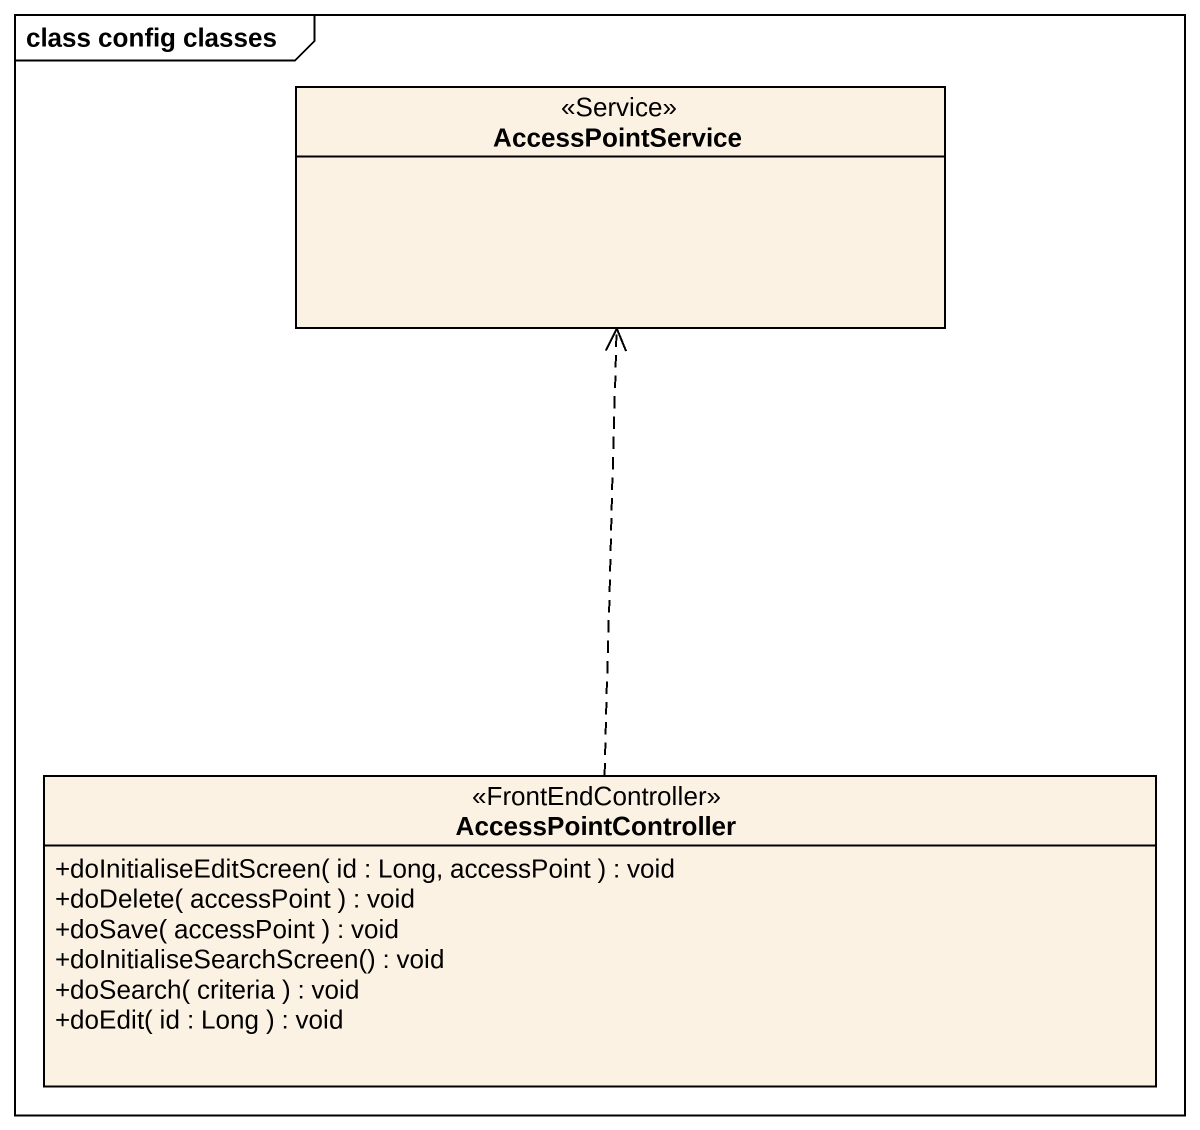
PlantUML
@startuml
mainframe class config classes
hide circle
hide empty members
skinparam classAttributeIconSize 0
class AccessPointService <<Service>>
class AccessPointController <<FrontEndController>> {
  +doInitialiseEditScreen( id : Long, accessPoint ) : void
  +doDelete( accessPoint ) : void
  +doSave( accessPoint ) : void
  +doInitialiseSearchScreen() : void
  +doSearch( criteria ) : void
  +doEdit( id : Long ) : void
}
AccessPointController .up.> AccessPointService
@enduml
